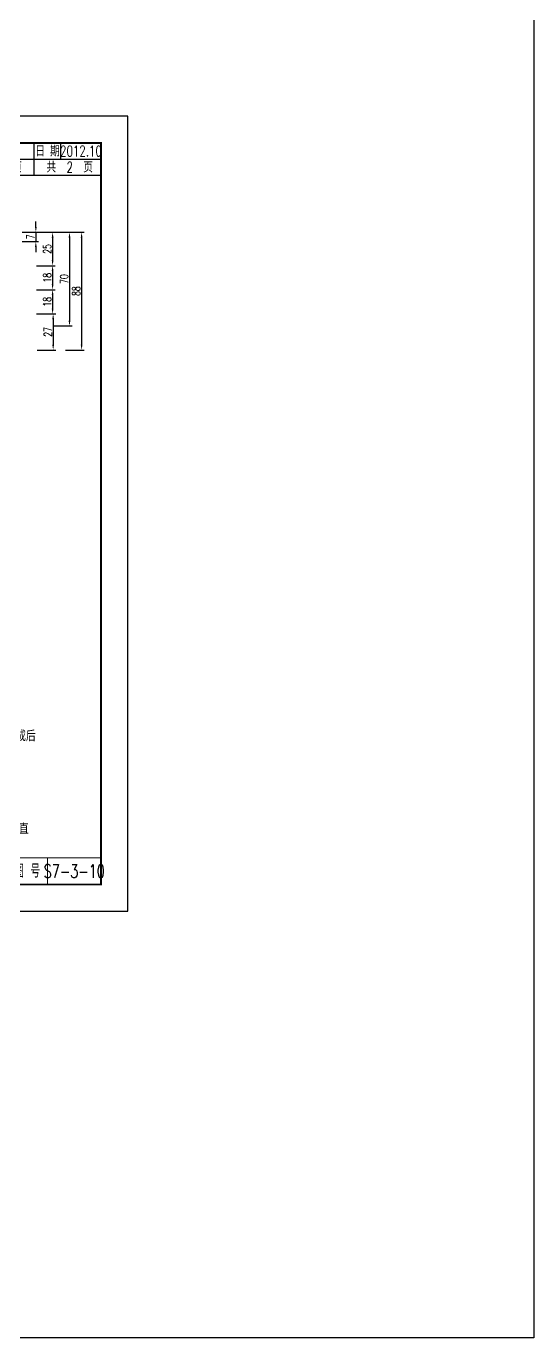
# Model space of a CAD drawing. Extents: x 12342 to 271026, y -9164 to -8044.
# Drawn here: x 16592 to 16781.6, y -9023.9 to -8533.9 of the extents above; entities that cross this region are included whole.
import ezdxf
from ezdxf.enums import TextEntityAlignment as Align

# ---------------------------------------------------------------- set-up
doc = ezdxf.new("R2010")
doc.units = 0
doc.header["$LTSCALE"] = 2
doc.header["$PDMODE"] = 32
doc.header["$PDSIZE"] = 0.3
doc.layers.get('0').update_dxf_attribs({"linetype": 'CONTINUOUS'})
doc.layers.get('DEFPOINTS').update_dxf_attribs({"linetype": 'CONTINUOUS'})
doc.layers.add('图框', color=7, linetype='CONTINUOUS')
doc.layers.add('尺寸标注', color=4, linetype='CONTINUOUS')
doc.styles.get("Standard").update_dxf_attribs({"font": 'simplex1.shx', "width": 0.7, "bigfont": 'hztxt.shx'})
doc.dimstyles.new('1：20', dxfattribs={"dimtxt": 3, "dimasz": 2, "dimexe": 1, "dimexo": 1, "dimgap": 0.5, "dimtad": 1, "dimlfac": 2, "dimrnd": 0.0095, "dimdsep": 46, "dimtxsty": 'Standard', "dimcen": 0.09, "dimclrd": 256, "dimclre": 256, "dimclrt": 256, "dimadec": 0, "dimazin": 0, "dimtfac": 1, "dimtix": 1, "dimtmove": 2, "dimatfit": 3, "dimfxl": 0, "dimtolj": 1, "dimtzin": 0, "dimarcsym": 0})

# ---------------------------------------------------------------- blocks, each defined once
blk = doc.blocks.new('series')
at = {"width": 0.75}
for tag, height, p in [('页码', 4, (-35, -19)), ('图名', 5, (-220, -282)), ('图号', 5, (-20, -282))]:
    blk.add_attdef(tag, text='', height=height, dxfattribs=at).set_placement(p, align=Align.MIDDLE_CENTER)
blk = doc.blocks.new('*D892')
at = {"layer": 'DEFPOINTS', "color": 0}
for p in [(16589.5, -8610.86), (16589.5, -8614.36), (16595.56, -8614.36)]:
    blk.add_point(p, dxfattribs=at)
at = {"layer": '尺寸标注', "lineweight": -2}
for p, q in [((16595.56, -8608.86), (16595.56, -8606.86)), ((16590.5, -8610.86), (16596.56, -8610.86)), ((16595.56, -8610.86), (16595.56, -8614.36)), ((16590.5, -8614.36), (16596.56, -8614.36)), ((16595.56, -8616.36), (16595.56, -8618.36))]:
    blk.add_line(p, q, dxfattribs=at)
at = {"layer": '尺寸标注'}
for points in [[(16595.23, -8608.86), (16595.89, -8608.86), (16595.56, -8610.86)], [(16595.23, -8616.36), (16595.89, -8616.36), (16595.56, -8614.36)]]:
    blk.add_solid(points, dxfattribs=at)
at = {"layer": '尺寸标注', "insert": (16593.56, -8612.61), "char_height": 3, "attachment_point": 5, "rotation": 90}
blk.add_mtext('\\A1;7', dxfattribs=at)
blk = doc.blocks.new('*D882')
at = {"layer": 'DEFPOINTS', "color": 0}
for p in [(16593.56, -8610.86), (16593.56, -8623.36), (16601.82, -8623.36)]:
    blk.add_point(p, dxfattribs=at)
at = {"layer": '尺寸标注', "lineweight": -2}
for p, q in [((16595.82, -8610.86), (16602.82, -8610.86)), ((16601.82, -8612.86), (16601.82, -8621.36)), ((16595.82, -8623.36), (16602.82, -8623.36))]:
    blk.add_line(p, q, dxfattribs=at)
at = {"layer": '尺寸标注'}
for points in [[(16601.49, -8612.86), (16602.16, -8612.86), (16601.82, -8610.86)], [(16601.49, -8621.36), (16602.16, -8621.36), (16601.82, -8623.36)]]:
    blk.add_solid(points, dxfattribs=at)
at = {"layer": '尺寸标注', "insert": (16599.82, -8617.11), "char_height": 3, "attachment_point": 5, "rotation": 90}
blk.add_mtext('\\A1;25', dxfattribs=at)
blk = doc.blocks.new('*D883')
at = {"layer": 'DEFPOINTS', "color": 0}
for p in [(16593.56, -8623.36), (16593.56, -8632.36), (16601.82, -8632.36)]:
    blk.add_point(p, dxfattribs=at)
at = {"layer": '尺寸标注', "lineweight": -2}
for p, q in [((16595.82, -8623.36), (16602.82, -8623.36)), ((16601.82, -8625.36), (16601.82, -8630.36)), ((16595.82, -8632.36), (16602.82, -8632.36))]:
    blk.add_line(p, q, dxfattribs=at)
at = {"layer": '尺寸标注'}
for points in [[(16601.49, -8625.36), (16602.16, -8625.36), (16601.82, -8623.36)], [(16601.49, -8630.36), (16602.16, -8630.36), (16601.82, -8632.36)]]:
    blk.add_solid(points, dxfattribs=at)
at = {"layer": '尺寸标注', "insert": (16599.82, -8627.86), "char_height": 3, "attachment_point": 5, "rotation": 90}
blk.add_mtext('\\A1;18', dxfattribs=at)
blk = doc.blocks.new('*D884')
at = {"layer": 'DEFPOINTS', "color": 0}
for p in [(16593.56, -8632.36), (16593.56, -8641.36), (16601.82, -8641.36)]:
    blk.add_point(p, dxfattribs=at)
at = {"layer": '尺寸标注', "lineweight": -2}
for p, q in [((16595.82, -8632.36), (16602.82, -8632.36)), ((16601.82, -8634.36), (16601.82, -8639.36)), ((16595.82, -8641.36), (16602.82, -8641.36))]:
    blk.add_line(p, q, dxfattribs=at)
at = {"layer": '尺寸标注'}
for points in [[(16601.49, -8634.36), (16602.16, -8634.36), (16601.82, -8632.36)], [(16601.49, -8639.36), (16602.16, -8639.36), (16601.82, -8641.36)]]:
    blk.add_solid(points, dxfattribs=at)
at = {"layer": '尺寸标注', "insert": (16599.82, -8636.86), "char_height": 3, "attachment_point": 5, "rotation": 90}
blk.add_mtext('\\A1;18', dxfattribs=at)
blk = doc.blocks.new('*D885')
at = {"layer": 'DEFPOINTS', "color": 0}
for p in [(16593.56, -8641.36), (16593.56, -8654.86), (16602.02, -8654.86)]:
    blk.add_point(p, dxfattribs=at)
at = {"layer": '尺寸标注', "lineweight": -2}
for p, q in [((16596.02, -8641.36), (16603.02, -8641.36)), ((16602.02, -8643.36), (16602.02, -8652.86)), ((16596.02, -8654.86), (16603.02, -8654.86))]:
    blk.add_line(p, q, dxfattribs=at)
at = {"layer": '尺寸标注'}
for points in [[(16601.69, -8643.36), (16602.36, -8643.36), (16602.02, -8641.36)], [(16601.69, -8652.86), (16602.36, -8652.86), (16602.02, -8654.86)]]:
    blk.add_solid(points, dxfattribs=at)
at = {"layer": '尺寸标注', "insert": (16600.02, -8648.11), "char_height": 3, "attachment_point": 5, "rotation": 90}
blk.add_mtext('\\A1;27', dxfattribs=at)
blk = doc.blocks.new('*D886')
at = {"layer": 'DEFPOINTS', "color": 0}
for p in [(16599.82, -8610.86), (16599.82, -8645.86), (16608.13, -8645.86)]:
    blk.add_point(p, dxfattribs=at)
at = {"layer": '尺寸标注', "lineweight": -2}
for p, q in [((16602.13, -8610.86), (16609.13, -8610.86)), ((16608.13, -8612.86), (16608.13, -8643.86)), ((16602.13, -8645.86), (16609.13, -8645.86))]:
    blk.add_line(p, q, dxfattribs=at)
at = {"layer": '尺寸标注'}
for points in [[(16607.8, -8612.86), (16608.47, -8612.86), (16608.13, -8610.86)], [(16607.8, -8643.86), (16608.47, -8643.86), (16608.13, -8645.86)]]:
    blk.add_solid(points, dxfattribs=at)
at = {"layer": '尺寸标注', "insert": (16606.13, -8628.36), "char_height": 3, "attachment_point": 5, "rotation": 90}
blk.add_mtext('\\A1;70', dxfattribs=at)
blk = doc.blocks.new('*D887')
at = {"layer": 'DEFPOINTS', "color": 0}
for p in [(16599.06, -8610.86), (16599.06, -8654.86), (16612.66, -8654.86)]:
    blk.add_point(p, dxfattribs=at)
at = {"layer": '尺寸标注', "lineweight": -2}
for p, q in [((16606.66, -8610.86), (16613.66, -8610.86)), ((16612.66, -8612.86), (16612.66, -8652.86)), ((16606.66, -8654.86), (16613.66, -8654.86))]:
    blk.add_line(p, q, dxfattribs=at)
at = {"layer": '尺寸标注'}
for points in [[(16612.33, -8612.86), (16612.99, -8612.86), (16612.66, -8610.86)], [(16612.33, -8652.86), (16612.99, -8652.86), (16612.66, -8654.86)]]:
    blk.add_solid(points, dxfattribs=at)
at = {"layer": '尺寸标注', "insert": (16610.66, -8632.86), "char_height": 3, "attachment_point": 5, "rotation": 90}
blk.add_mtext('\\A1;88', dxfattribs=at)

msp = doc.modelspace()

# ---------------------------------------------------------------- linework, layer by layer
at = {"layer": '图框'}
for p, q in [((16594.923771, -8583.543704), (16594.923771, -8577.543704)), ((16604.923771, -8583.543704), (16604.923771, -8577.543704)), ((16569.923771, -8583.543704), (16619.923771, -8583.543704)), ((16594.923771, -8589.543704), (16594.923771, -8583.543704)), ((16569.923771, -8589.543704), (16619.923771, -8589.543704))]:
    msp.add_line(p, q, dxfattribs=at)
at = {"layer": '图框', "linetype": 'Continuous'}
msp.add_lwpolyline([(12341.849769, -8043.956516), (16781.619455, -8043.956516), (16781.619455, -9023.859762), (12341.849769, -9023.859762)], close=True, dxfattribs=at)
at = {"layer": '图框'}
msp.add_lwpolyline([(16629.923771, -8864.543704), (16629.923771, -8567.543704), (16209.923771, -8567.543704), (16209.923771, -8864.543704)], close=True, dxfattribs=at)
for points, const_width in [([(16619.923771, -8577.543704), (16239.923771, -8577.543704), (16239.923771, -8854.543704), (16619.923771, -8854.543704), (16619.923771, -8577.543704)], 0.7), ([(16239.923771, -8844.543704), (16619.923771, -8844.543704)], 0.4), ([(16599.923771, -8854.543704), (16599.923771, -8844.543704)], 0.4)]:
    msp.add_lwpolyline(points, dxfattribs=dict(at, const_width=const_width))

# ---------------------------------------------------------------- block references
ref = msp.add_blockref('series', (16629.923771, -8567.543704), dxfattribs=at)
ref.add_attrib('页码', '第  2  页    共  2  页', dxfattribs={"layer": '0', "height": 4, "width": 0.7}).set_placement((16594.923771, -8586.543704), align=Align.MIDDLE_CENTER)
ref.add_attrib('图名', '分线井及管道敷设大样', dxfattribs={"layer": '0', "height": 5, "width": 0.7}).set_placement((16409.923771, -8849.543704), align=Align.MIDDLE_CENTER)
ref.add_attrib('图号', 'S7-3-10', dxfattribs={"layer": '0', "height": 5, "width": 0.7}).set_placement((16609.923771, -8849.543704), align=Align.MIDDLE_CENTER)

# ---------------------------------------------------------------- texts
at = {"layer": '图框', "width": 0.7}
for s, height, p in [('日 期', 4, (16599.923771, -8580.543704)), ('2012.10', 4, (16612.423771, -8580.543704)), ('图 号', 5, (16592.306974, -8849.449117))]:
    msp.add_text(s, height=height, dxfattribs=at).set_placement(p, align=Align.MIDDLE_CENTER)
at = {"layer": '尺寸标注', "color": 0, "insert": (16407.8229, -8756.13665), "char_height": 3.5, "width": 188.0136878, "attachment_point": 1}
msp.add_mtext('\\A1;{\\C256;\\P\\H1.429x;\\C7;注\\H0.7x;\\C1;\\P\\pl4.477;\\H1.143x;\\C0;1、本图标注单位为：毫米。\\P2、砂井设计载荷为轻型（5T)，用M10水泥砂浆与灰砂砖砌筑而成，内壁粗批荡。\\P3、井盖，井框采用树脂复合材料制作，按CJ/121-2000中要求的重型标准进行制作。\\P4、井盖表面文字、纹样突出高度为2mm，文字字体采用宋体。\\P5、井框与井盖之间直接接触面间保证光滑平整吻合，井盖与支力座支撑面相接触平面的平面度为0.3。安装完成后没有因跳动而产生的声响。\\P6、管道扁平试验至变形量为原外形的40%时不破裂，即PN=1.6Mpa,SN=5000N/m\\H0.7x;\\S2^ ;\\H1.429x;。\\P7，敷设在人行道上的沿线管道，必须整段避开道牙石旁边的雨水井，确保埋深不小于0.5m。 \\P8、恢复路面的所有钢筋相交地方采用捆札形式进行固定。\\P9、纵横向钢筋直径一致，纵向钢筋间距为150mm，横向间距为250mm，绑扎钢筋时其搭接长度应大于钢筋直径的30倍，并不得小于250mm。}', dxfattribs=at)

# ---------------------------------------------------------------- dimensions: what is measured, and where the dimension line sits
at = {"layer": '尺寸标注'}
for base, p1, p2, picture, middle in [((16595.558441, -8614.361587), (16589.502362, -8610.861587), (16589.502362, -8614.361587), '*D892', (16593.558441, -8612.611587)), ((16601.82405, -8623.361587), (16593.558441, -8610.861587), (16593.558441, -8623.361587), '*D882', (16599.82405, -8617.111587)), ((16612.659694, -8654.861587), (16599.057395, -8610.861587), (16599.057395, -8654.861587), '*D887', (16610.659694, -8632.861587)), ((16608.132084, -8645.861587), (16599.82405, -8610.861587), (16599.82405, -8645.861587), '*D886', (16606.132084, -8628.361587)), ((16601.82405, -8632.361587), (16593.558441, -8623.361587), (16593.558441, -8632.361587), '*D883', (16599.82405, -8627.861587)), ((16601.82405, -8641.361587), (16593.558441, -8632.361587), (16593.558441, -8641.361587), '*D884', (16599.82405, -8636.861587)), ((16602.02405, -8654.861587), (16593.558441, -8641.361587), (16593.558441, -8654.861587), '*D885', (16600.02405, -8648.111587))]:
    dim = msp.add_linear_dim(base=base, p1=p1, p2=p2, angle=90, dimstyle='1：20', dxfattribs=at)
    dim.commit()
    dim.dimension.update_dxf_attribs({"geometry": picture, "text_midpoint": middle})

doc.saveas('drawing.dxf')
